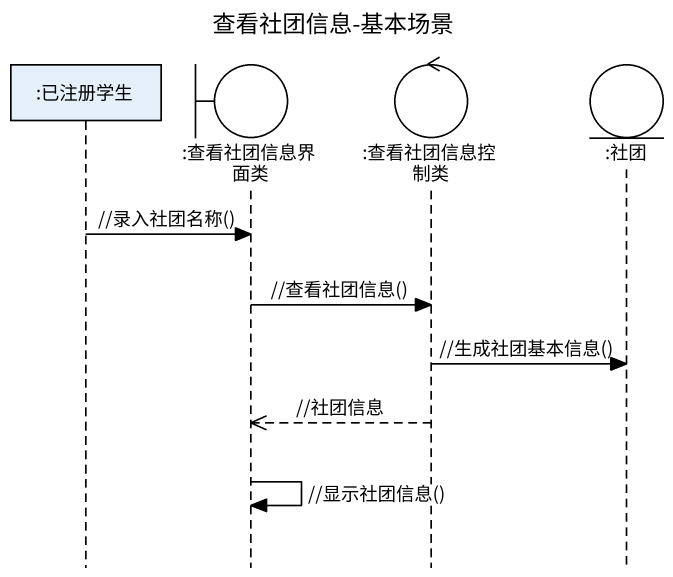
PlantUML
@startuml
title 查看社团信息-基本场景
hide footbox
participant ":已注册学生" as 已注册学生
boundary ":查看社团信息界面类" as 查看社团信息界面类
control ":查看社团信息控制类" as 查看社团信息控制类
entity ":社团" as 社团

已注册学生 -> 查看社团信息界面类 : //录入社团名称()
查看社团信息界面类 -> 查看社团信息控制类 : //查看社团信息()
查看社团信息控制类 -> 社团 : //生成社团基本信息()
查看社团信息控制类 -->> 查看社团信息界面类 : //社团信息
查看社团信息界面类 -> 查看社团信息界面类 : //显示社团信息()
@enduml
